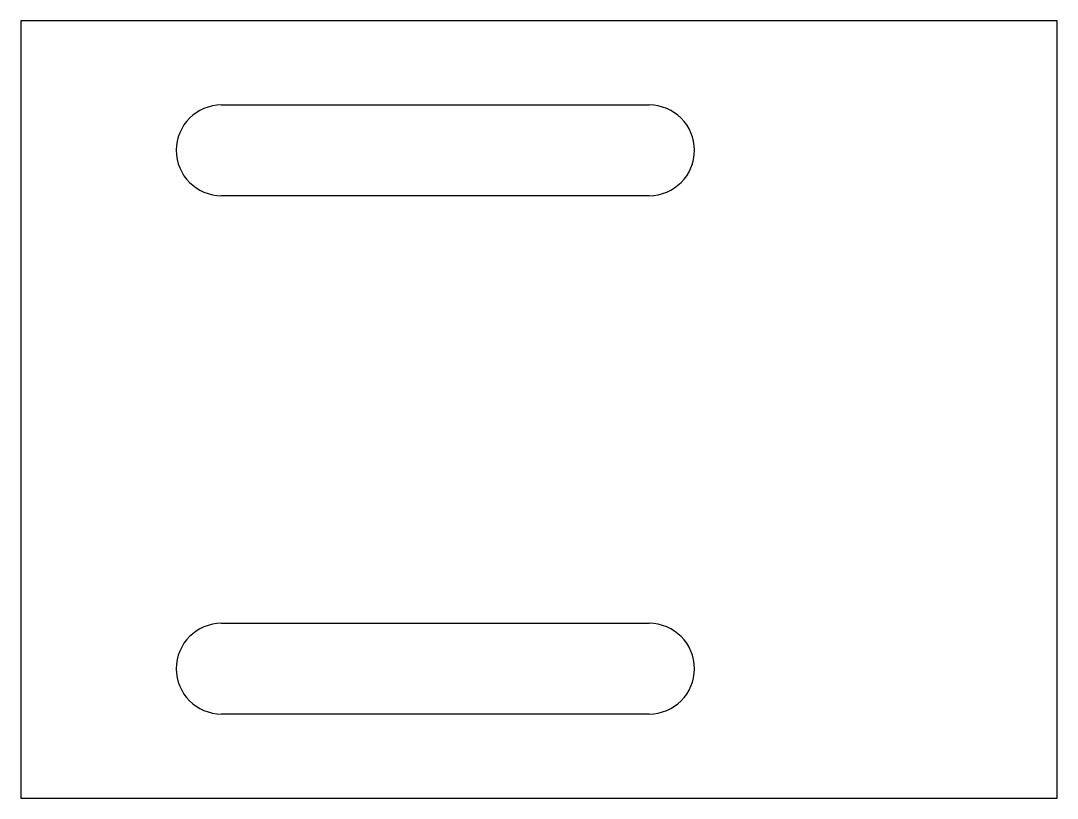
# Model space of a CAD drawing. Header units: millimetres. Extents: x -20 to 20, y -15 to 15.
import ezdxf

# ---------------------------------------------------------------- set-up
doc = ezdxf.new("R2010")
doc.units = ezdxf.units.MM

msp = doc.modelspace()

# ---------------------------------------------------------------- linework, layer by layer
for p, q in [((20, 15, 1), (-20, 15, 1)), ((-20, 15, 1), (-20, -15, 1)), ((20, -15, 1), (20, 15, 1)), ((-12.25, 11.75, 1), (4.25, 11.75, 1)), ((4.25, 8.25, 1), (-12.25, 8.25, 1)), ((-12.25, -8.25, 1), (4.25, -8.25, 1)), ((4.25, -11.75, 1), (-12.25, -11.75, 1)), ((-20, -15, 1), (20, -15, 1))]:
    msp.add_line(p, q)
for centre, start, end in [((-12.25, 10, 1), 90, 270), ((4.25, 10, 1), -90, 90), ((-12.25, -10, 1), 90, 270), ((4.25, -10, 1), -90, 90)]:
    msp.add_arc(centre, 1.75, start, end)

doc.saveas('drawing.dxf')
